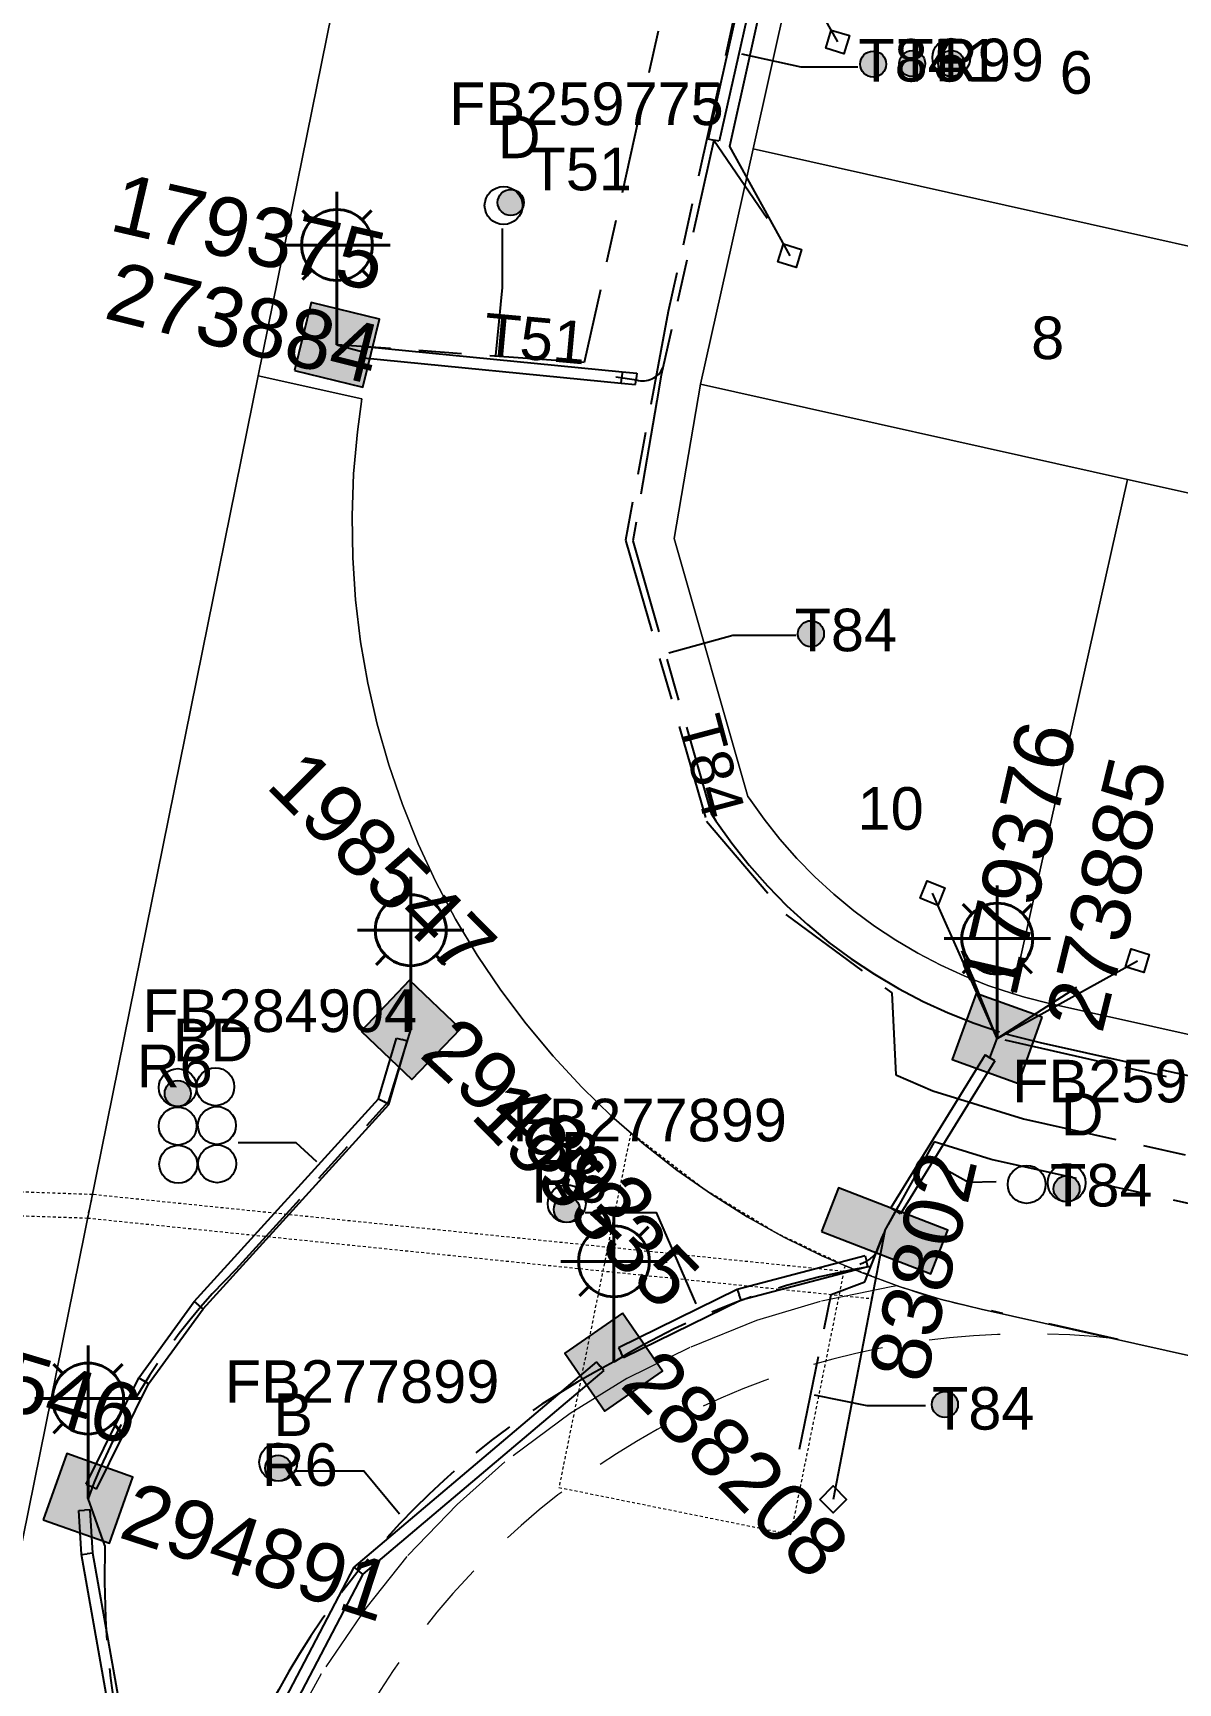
# Model space of a CAD drawing. Header units: metres. Extents: x 311347 to 316656, y 6252667 to 6255486.
# Drawn here: x 314543.3 to 314591.6, y 6254693.6 to 6254763.3 of the extents above; entities that cross this region are included whole.
import ezdxf
from ezdxf.enums import TextEntityAlignment as Align

# ---------------------------------------------------------------- set-up
doc = ezdxf.new("R2010")
doc.units = ezdxf.units.M
for name, pattern in [('Cable Exist UG', [8.2, 4, -1.2, 1.8, -1.2]), ('Dash', [5, 3, -2]), ('HIDDEN', [0.375, 0.25, -0.125]), ('HIDDEN2', [0.1875, 0.125, -0.0625])]:
    doc.linetypes.add(name, pattern=pattern)
doc.layers.get('0').update_dxf_attribs({"color": 6})
for name, color, linetype, lineweight in [('Cadastre Developer_SP_EXT', 9, 'Continuous', 5), ('Cadastre Land Parcels_SP_EXT', 9, 'Continuous', 5), ('Cadastre Other Property_SP_EXT', 9, 'HIDDEN', 5), ('Cadastre Roads_SP_EXT', 7, 'Continuous', 5)]:
    doc.layers.add(name, color=color, linetype=linetype, lineweight=lineweight)
for name, color, linetype in [('Duct_SP_EXT', 7, 'Continuous'), ('Equip_SP_SL_EXT', 7, 'Continuous'), ('Mains_LV_EXT', 7, 'Continuous'), ('Mains_LV_SL_EXT', 7, 'Continuous'), ('Mains_SL_EXT', 7, 'Continuous'), ('Services_SP_EXT', 7, 'Continuous'), ('SupportsUG_SP_LV_EXT', 7, 'Continuous'), ('SupportsUG_SP_LV_SL_EXT', 7, 'Continuous'), ('Trench_SP_EXT', 7, 'Continuous')]:
    doc.layers.add(name, color=color, linetype=linetype)
doc.styles.add('COLUMN_LABEL', font='arial.ttf')
doc.styles.add('iecARIAL', font='arial.ttf', dxfattribs={"height": 2})
doc.styles.add('POLE_LABEL', font='arial.ttf')
doc.styles.get("Standard").update_dxf_attribs({"font": 'arial.ttf'})

# ---------------------------------------------------------------- blocks, each defined once
blk = doc.blocks.new('COLUMN_EXT')
blk.add_hatch(color=256).paths.add_polyline_path([(-1.485, 1.485), (-1.485, -1.485), (1.485, -1.485), (1.485, 1.485)])
blk.add_lwpolyline([(-1.485, -1.485), (1.485, -1.485), (1.485, 1.485), (-1.485, 1.485)], close=True)
for tag, height, style, flags, p in [('ASSET_NUM', 2.5, 'COLUMN_LABEL', 8, (2, 2)), ('STRUCTURE_PLANT_NUMBER', 0.2, 'POLE_LABEL', 9, (1.813, 0.031)), ('STREET_CODE', 0.2, 'COLUMN_LABEL', 9, (1.813, -0.2))]:
    blk.add_attdef(tag, text='', height=height, dxfattribs=dict(style=style, flags=flags)).set_placement(p, align=Align.MIDDLE_LEFT)
at = {"flags": 9}
for tag, p in [('OWNED_BY', (1.813, -0.6)), ('STATE', (1.813, -0.8)), ('COLUMN_TYPE', (1.813, -0.4)), ('USAGE', (1.813, -1)), ('LEGEND', (1.813, -1.2)), ('LOCATION', (1.813, -1.4)), ('STREETNAME', (1.813, -1.6)), ('SUBURB', (1.813, -1.8)), ('NOTES', (1.813, -2))]:
    blk.add_attdef(tag, text='', height=0.2, dxfattribs=at).set_placement(p, align=Align.MIDDLE_LEFT)
at = {"flags": 1}
blk.add_attdef('Z', (1.813, -2.351), '', height=0.2, dxfattribs=at)
blk = doc.blocks.new('PILLAR_EXT')
blk.add_hatch(color=256).paths.add_polyline_path([(-2.475, 0.99), (-2.475, -0.99), (2.475, -0.99), (2.475, 0.99)])
blk.add_lwpolyline([(-2.475, -0.99), (2.475, -0.99), (2.475, 0.99), (-2.475, 0.99)], close=True)
at = {"style": 'iecARIAL', "flags": 8}
blk.add_attdef('ASSET_NUM', (1.5, 3.5), '', height=2.5, dxfattribs=at)
for tag, p, flags in [('OWNED_BY', (0, -0.2), 9), ('STATE', (0, -0.4), 9), ('SUPPORT_TYPE', (0, -0.6), 9), ('USAGE', (0, -0.8), 9), ('LEGEND', (0, -1), 9), ('LOCATION', (0, -1.2), 9), ('NOTES', (0, -1.4), 9), ('STREETNAME', (0, -1.8), 9), ('SUBURB', (0, -2), 1), ('PARENT', (0, -1.6), 9)]:
    blk.add_attdef(tag, p, '', height=0.2, dxfattribs=dict(flags=flags))
blk = doc.blocks.new('DUCT_EXT')
blk.add_circle((0, 0.8), 0.8)
at = {"flags": 1}
blk.add_attdef('Z', (0, 0), '', height=0.2, dxfattribs=at)
at = {"flags": 9}
for tag, p in [('DUCT_CODE', (0, 0)), ('XSECT_TYPE', (0, -0.2)), ('STATE', (0, -0.6)), ('FB_REFERENCE', (0, -0.4)), ('NOTES', (0, -0.8))]:
    blk.add_attdef(tag, text='', height=0.2, dxfattribs=at).set_placement(p, align=Align.MIDDLE_LEFT)
blk = doc.blocks.new('SL_LANTERN_EXT')
at = {"lineweight": 40}
for p, q in [((0, 1.968), (0, 6.468)), ((-1.459, 5.676), (-1.061, 5.278)), ((1.458, 5.676), (1.06, 5.278)), ((-2.25, 4.218), (2.25, 4.218)), ((-1.459, 2.759), (-1.061, 3.157)), ((1.458, 2.759), (1.06, 3.157)), ((0, 0), (0, 2.721))]:
    blk.add_line(p, q, dxfattribs=at)
blk.add_circle((0, 4.218), 1.5, dxfattribs=at)
at = {"style": 'iecARIAL', "flags": 8}
blk.add_attdef('ASSET_NUM', (1.5, 1.5), '', height=2.5, dxfattribs=at)
for tag, p, height, flags in [('CONSTRUCTED_VOLTAGE', (0.981, -0.653), 0.2, 9), ('CONTROL_TYPE', (0.981, -0.853), 0.2, 9), ('LANTERN_PURPOSE', (0.981, -1.053), 0.2, 9), ('LANTERN_TYPE', (0.981, -1.253), 0.2, 9), ('NO_PHASES', (0.981, -1.453), 0.2, 9), ('LNUMBER', (2.181, -3.253), 2.5, 8), ('OPERATING_VOLTAGE', (0.981, -1.653), 0.2, 9), ('ORIENTATION', (0.981, -1.853), 0.2, 9), ('OWNED_BY', (0.981, -2.053), 0.2, 9), ('STATE', (0.981, -2.253), 0.2, 9), ('CEXIST', (0.981, -2.653), 0.2, 9), ('CNEW', (0.981, -2.853), 0.2, 9), ('USAGE', (0.981, -2.453), 0.2, 9), ('CNUMBER', (0.981, -3.053), 0.2, 9), ('CREMOVE', (0.981, -3.253), 0.2, 9), ('CREPLACE', (0.981, -3.453), 0.2, 9), ('LKINGHEIGHT', (0.981, -3.653), 0.2, 9), ('LBRACKET', (0.981, -3.853), 0.2, 9), ('LBRACKETVOCAB', (0.981, -4.053), 0.2, 9), ('LCATEGORY', (0.981, -4.253), 0.2, 9), ('LCHARGE1', (0.981, -4.453), 0.2, 9), ('LCHARGE1PERCENT', (0.981, -4.653), 0.2, 9), ('LCHARGE2', (0.981, -4.853), 0.2, 9), ('LCHARGE2PERCENT', (0.981, -5.053), 0.2, 9), ('LCHARGE3', (0.981, -5.253), 0.2, 9), ('LCHARGE3PERCENT', (0.981, -5.453), 0.2, 9), ('LEXIST', (0.981, -5.653), 0.2, 9), ('LLAMP', (0.981, -5.853), 0.2, 9), ('LLAMPVOCAB', (0.981, -6.053), 0.2, 9), ('LMAST', (0.981, -6.253), 0.2, 9), ('LMASTVOCAB', (0.981, -6.453), 0.2, 9), ('LNEW', (0.981, -6.653), 0.2, 9), ('LANTNUMBER', (0.981, -6.853), 0.2, 9), ('LOUTREACH', (0.981, -7.253), 0.2, 9), ('LOUTREACHVOCAB', (0.981, -7.453), 0.2, 9), ('LRATECODE', (0.981, -7.653), 0.2, 9), ('LREMOVE', (0.981, -7.853), 0.2, 9), ('LREPLACE', (0.981, -8.053), 0.2, 9), ('LTYPE', (0.981, -8.253), 0.2, 9), ('LTYPEVOCAB', (0.981, -8.453), 0.2, 9), ('STREETNAME', (0.981, -9.253), 0.2, 9), ('LEGEND', (0.981, -8.653), 0.2, 9), ('LOCATION', (0.981, -8.853), 0.2, 9), ('NOTES', (0.981, -9.053), 0.2, 9), ('SUBURB', (0.981, -9.453), 0.2, 1)]:
    blk.add_attdef(tag, p, '', height=height, dxfattribs=dict(flags=flags))
blk = doc.blocks.new('CCP_EXT')
at = {"flags": 9}
for tag, p in [('USAGE', (0, -1.2)), ('LEGEND', (0, -1.4)), ('STATE', (0, -1.8)), ('LIFE_SUPPORT', (0, -1.6)), ('NOTES', (0, -2))]:
    blk.add_attdef(tag, text='', height=0.2, dxfattribs=at).set_placement(p, align=Align.MIDDLE_LEFT)
blk.add_wipeout([(0, 0.566), (0.566, 0), (0, -0.566), (-0.566, 0)])
blk.add_lwpolyline([(-0.566, 0), (0, 0.566), (0.566, 0), (0, -0.566), (-0.566, 0)])
at = {"flags": 1}
blk.add_attdef('Z', (0, 0), '', height=0.2, dxfattribs=at)
at = {"flags": 9}
for tag, p in [('CCP_TYPE', (0, 0)), ('OPERATING_VOLTAGE', (0, -0.6)), ('ORIENTATION', (0, -0.8)), ('CONSTRUCTED_VOLTAGE', (0, -0.2)), ('NO_PHASES', (0, -0.4)), ('OWNED_BY', (0, -1))]:
    blk.add_attdef(tag, text='', height=0.2, dxfattribs=at).set_placement(p, align=Align.MIDDLE_LEFT)
blk = doc.blocks.new('CABLE_LARGE_EXT')
h = blk.add_hatch(color=256)
edge = h.paths.add_edge_path()
edge.add_arc((0, 0.55), 0.55, 0, 360)
blk.add_circle((0, 0.55), 0.55)
at = {"flags": 1}
blk.add_attdef('Z', (0, 0), '', height=0.2, dxfattribs=at)
at = {"flags": 9}
for tag, p in [('COND_CODE', (0, 0)), ('XSECT_SIZE', (0, -0.6)), ('STATE', (0, -0.4)), ('FB_REFERENCE', (0, -0.2)), ('NOTES', (0, -0.8))]:
    blk.add_attdef(tag, text='', height=0.2, dxfattribs=at).set_placement(p, align=Align.MIDDLE_LEFT)

msp = doc.modelspace()

# ---------------------------------------------------------------- linework, layer by layer
at = {"layer": 'Cadastre Land Parcels_SP_EXT', "linetype": 'Continuous'}
for points in [[(314404.544, 6254868.215), (314314.167, 6254888.407), (314306.575, 6254854.768), (314284.177, 6254755.259), (314281.202, 6254742.04), (314264.221, 6254666.598), (314259.847, 6254647.168), (314256.123, 6254630.623), (314341.639, 6254611.54), (314323.417, 6254530.123), (314327.262, 6254529.27), (314381.415, 6254517.323), (314408.838, 6254511.058), (314450.723, 6254698.322), (314538.58, 6254678.716), (314552.777, 6254748.82), (314561.239, 6254790.598), (314565.058, 6254809.458), (314569.098, 6254829.406), (314567.541, 6254831.797), (314511.326, 6254844.357), (314419.663, 6254864.837), (314404.544, 6254868.215)], [(314597.381, 6254753.118), (314599.604, 6254763.065), (314575.911, 6254768.356), (314573.687, 6254758.41), (314597.381, 6254753.118)], [(314597.381, 6254753.118), (314573.687, 6254758.41), (314571.465, 6254748.465), (314589.507, 6254744.434), (314595.158, 6254743.172), (314597.381, 6254753.118)], [(314589.507, 6254744.434), (314571.465, 6254748.465), (314570.352, 6254741.934), (314573.474, 6254731.031), (314573.521, 6254730.96), (314574.151, 6254730.074), (314574.825, 6254729.223), (314575.544, 6254728.409), (314576.305, 6254727.632), (314577.105, 6254726.896), (314577.942, 6254726.204), (314578.814, 6254725.555), (314579.72, 6254724.955), (314580.655, 6254724.402), (314581.618, 6254723.899), (314582.606, 6254723.446), (314583.616, 6254723.046), (314584.646, 6254722.701), (314589.507, 6254744.434)], [(314595.158, 6254743.172), (314589.507, 6254744.434), (314584.646, 6254722.701), (314585.163, 6254722.548), (314586.218, 6254722.285), (314599.193, 6254719.385), (314604.065, 6254741.181), (314595.158, 6254743.172)]]:
    msp.add_lwpolyline(points, close=True, dxfattribs=at)
msp.add_lwpolyline([(314610.626, 6254703.251), (314583.327, 6254709.353), (314581.6, 6254709.786), (314579.899, 6254710.309), (314578.226, 6254710.921), (314576.588, 6254711.62), (314574.99, 6254712.403), (314573.434, 6254713.269), (314571.926, 6254714.215), (314570.469, 6254715.239), (314569.068, 6254716.338), (314567.726, 6254717.508), (314566.448, 6254718.747), (314565.236, 6254720.051), (314564.094, 6254721.417), (314563.024, 6254722.841), (314562.032, 6254724.319), (314561.117, 6254725.847), (314560.284, 6254727.42), (314559.535, 6254729.036), (314558.871, 6254730.687), (314558.294, 6254732.372), (314557.806, 6254734.085), (314557.409, 6254735.82), (314557.104, 6254737.574), (314556.89, 6254739.342), (314556.769, 6254741.117), (314556.741, 6254742.898), (314556.807, 6254744.677), (314556.965, 6254746.452), (314557.156, 6254747.841), (314552.777, 6254748.82), (314538.58, 6254678.716)], dxfattribs=at)
at = {"layer": 'Cadastre Other Property_SP_EXT', "linetype": 'HIDDEN2'}
for points in [[(314466.577, 6254694.772), (314467.62, 6254694.56), (314468.728, 6254696.257), (314506.908, 6254710.537), (314514.508, 6254713.737), (314532.628, 6254713.657), (314545.561, 6254713.212), (314545.775, 6254714.203), (314532.644, 6254714.666), (314514.309, 6254714.734), (314506.778, 6254711.566), (314468.062, 6254697.074), (314466.577, 6254694.772)], [(314545.775, 6254714.203), (314545.561, 6254713.212), (314578.695, 6254709.807), (314578.898, 6254710.686), (314577.586, 6254711.195), (314577.495, 6254710.956), (314545.775, 6254714.203)]]:
    msp.add_lwpolyline(points, close=True, dxfattribs=at)
at = {"layer": 'Duct_SP_EXT'}
for p, q in [((314574.018, 6254768.779), (314571.794, 6254758.833)), ((314574.486, 6254768.675), (314572.262, 6254758.729)), ((314571.794, 6254758.833), (314572.028, 6254758.781)), ((314572.262, 6254758.729), (314572.028, 6254758.781)), ((314557.279, 6254750.049), (314557.255, 6254749.811)), ((314557.279, 6254750.049), (314568.16, 6254748.983)), ((314557.232, 6254749.572), (314557.255, 6254749.811)), ((314557.232, 6254749.572), (314568.113, 6254748.505)), ((314568.113, 6254748.505), (314568.136, 6254748.744)), ((314568.113, 6254748.505), (314568.727, 6254748.445)), ((314568.16, 6254748.983), (314568.136, 6254748.744)), ((314568.16, 6254748.983), (314568.773, 6254748.922)), ((314568.727, 6254748.445), (314568.75, 6254748.684)), ((314568.773, 6254748.922), (314568.75, 6254748.684)), ((314557.864, 6254718.256), (314558.616, 6254720.82)), ((314558.294, 6254718.015), (314559.077, 6254720.685)), ((314558.616, 6254720.82), (314558.846, 6254720.753)), ((314559.077, 6254720.685), (314558.846, 6254720.753)), ((314583.491, 6254720.114), (314579.513, 6254713.64)), ((314583.9, 6254719.863), (314579.922, 6254713.389)), ((314583.491, 6254720.114), (314583.695, 6254719.988)), ((314583.9, 6254719.863), (314583.695, 6254719.988)), ((314550.072, 6254709.679), (314557.864, 6254718.256)), ((314550.445, 6254709.376), (314558.294, 6254718.015)), ((314557.864, 6254718.256), (314558.079, 6254718.135)), ((314558.294, 6254718.015), (314558.079, 6254718.135)), ((314579.513, 6254713.64), (314579.717, 6254713.515)), ((314579.922, 6254713.389), (314579.717, 6254713.515)), ((314578.419, 6254711.615), (314573.018, 6254710.191)), ((314578.419, 6254711.615), (314578.48, 6254711.383)), ((314578.541, 6254711.151), (314573.186, 6254709.739)), ((314578.541, 6254711.151), (314578.48, 6254711.383)), ((314573.018, 6254710.191), (314568.004, 6254707.73)), ((314573.018, 6254710.191), (314573.102, 6254709.965)), ((314547.733, 6254706.452), (314550.072, 6254709.679)), ((314550.072, 6254709.679), (314550.259, 6254709.528)), ((314550.445, 6254709.376), (314550.259, 6254709.528)), ((314573.186, 6254709.739), (314568.215, 6254707.299)), ((314573.186, 6254709.739), (314573.102, 6254709.965)), ((314548.145, 6254706.202), (314550.445, 6254709.376)), ((314568.004, 6254707.73), (314568.109, 6254707.515)), ((314568.215, 6254707.299), (314568.109, 6254707.515)), ((314567.066, 6254707.129), (314556.822, 6254698.456)), ((314567.376, 6254706.762), (314557.204, 6254698.15)), ((314567.066, 6254707.129), (314567.221, 6254706.946)), ((314567.376, 6254706.762), (314567.221, 6254706.946)), ((314545.509, 6254701.968), (314547.733, 6254706.452)), ((314545.939, 6254701.755), (314548.145, 6254706.202)), ((314547.733, 6254706.452), (314547.939, 6254706.327)), ((314548.145, 6254706.202), (314547.939, 6254706.327)), ((314545.509, 6254701.968), (314545.724, 6254701.861)), ((314545.939, 6254701.755), (314545.724, 6254701.861)), ((314545.195, 6254700.853), (314545.434, 6254700.867)), ((314545.305, 6254698.982), (314545.195, 6254700.853)), ((314545.674, 6254700.881), (314545.434, 6254700.867)), ((314545.783, 6254699.039), (314545.674, 6254700.881)), ((314545.305, 6254698.982), (314545.544, 6254699.01)), ((314546.693, 6254691.218), (314545.305, 6254698.982)), ((314545.783, 6254699.039), (314545.544, 6254699.01)), ((314547.172, 6254691.268), (314545.783, 6254699.039)), ((314556.822, 6254698.456), (314550.589, 6254686.568)), ((314556.822, 6254698.456), (314557.013, 6254698.303)), ((314557.204, 6254698.15), (314557.013, 6254698.303)), ((314557.204, 6254698.15), (314551.014, 6254686.346))]:
    msp.add_line(p, q, dxfattribs=at)
for points in [[(314563.092, 6254755.035), (314563.092, 6254752.554), (314562.797, 6254749.673)], [(314575.509, 6254737.83), (314572.833, 6254737.83), (314570.13, 6254737.086)], [(314551.922, 6254716.411), (314554.37, 6254716.411), (314555.235, 6254715.595)], [(314583.959, 6254714.745), (314582.786, 6254714.719), (314581.386, 6254715.509)], [(314566.59, 6254713.451), (314569.6, 6254713.451), (314571.263, 6254709.58)], [(314580.976, 6254705.267), (314578.513, 6254705.267), (314576.286, 6254705.725)], [(314554.282, 6254702.528), (314557.236, 6254702.528), (314558.744, 6254700.705)]]:
    msp.add_lwpolyline(points, dxfattribs=at)
at = {"layer": 'Mains_LV_EXT', "linetype": 'Cable Exist UG'}
for points in [[(314573.959, 6254768.791), (314570.809, 6254768.458), (314566.548, 6254749.379), (314556.105, 6254750.125)], [(314612.235, 6254714.42), (314584.008, 6254720.804)], [(314611.901, 6254710.51), (314611.365, 6254709.538), (314583.75, 6254715.682), (314581.342, 6254716.431), (314579.25, 6254712.676)]]:
    msp.add_lwpolyline(points, dxfattribs=at)
at = {"layer": 'Mains_LV_SL_EXT', "linetype": 'Cable Exist UG'}
for points in [[(314579.25, 6254712.676), (314578.658, 6254711.159), (314578.658, 6254711.159, 0.097017), (314567.798, 6254707.12)], [(314567.805, 6254707.126, 0.20761), (314550.666, 6254685.984), (314550.666, 6254685.984, 0.00071), (314550.627, 6254685.926)]]:
    msp.add_lwpolyline(points, format="xyb", dxfattribs=at)
at = {"layer": 'Mains_SL_EXT', "linetype": 'Cable Exist UG'}
for points in [[(314545.584, 6254701.362, -0.108572), (314551.842, 6254711.055), (314551.842, 6254711.055), (314558.297, 6254718.145), (314559.222, 6254721.161)], [(314555.526, 6254646.364, 0.191721), (314549.646, 6254656.507), (314549.646, 6254656.507, -0.340046), (314545.661, 6254678.601), (314545.661, 6254678.601, 0.113952), (314546.933, 6254691.237), (314546.933, 6254691.237, -0.056019), (314546.301, 6254699.365), (314546.301, 6254699.365), (314545.584, 6254701.362)]]:
    msp.add_lwpolyline(points, format="xyb", dxfattribs=at)
at = {"layer": 'Trench_SP_EXT', "linetype": 'Cable Exist UG'}
for points in [[(314572.028, 6254758.781), (314574.497, 6254755.155)], [(314556.105, 6254750.125), (314557.255, 6254749.811)], [(314584.008, 6254720.804), (314582.278, 6254725.076)], [(314584.008, 6254720.804), (314587.938, 6254723.342)], [(314583.695, 6254719.988), (314584.008, 6254720.804)], [(314584.317, 6254721.007), (314584.752, 6254720.898), (314585.827, 6254720.63), (314598.822, 6254717.726), (314599.98, 6254717.467), (314599.98, 6254717.467), (314612.301, 6254714.712)], [(314579.25, 6254712.676), (314579.831, 6254713.719)], [(314575.645, 6254703.437), (314576.992, 6254709.982), (314578.406, 6254710.515), (314578.829, 6254711.597), (314579.141, 6254712.396)]]:
    msp.add_lwpolyline(points, dxfattribs=at)
for points in [[(314567.892, 6254748.768), (314568.761, 6254748.642), (314568.761, 6254748.642, 0.381104), (314569.877, 6254749.154)], [(314579.193, 6254712.531), (314578.887, 6254711.747), (314578.887, 6254711.747, -0.172268), (314578.2, 6254711.268)]]:
    msp.add_lwpolyline(points, format="xyb", dxfattribs=at)

# ---------------------------------------------------------------- block references
at = {"layer": 'Duct_SP_EXT'}
for name, p in [('CABLE_LARGE_EXT', (314580.415, 6254761.461)), ('DUCT_EXT', (314582.065, 6254761.468)), ('CABLE_LARGE_EXT', (314582.065, 6254761.468)), ('DUCT_EXT', (314563.145, 6254755.214)), ('CABLE_LARGE_EXT', (314563.445, 6254755.594)), ('CABLE_LARGE_EXT', (314576.134, 6254737.362)), ('DUCT_EXT', (314549.374, 6254717.926)), ('DUCT_EXT', (314550.966, 6254717.961)), ('CABLE_LARGE_EXT', (314549.374, 6254717.926)), ('DUCT_EXT', (314549.374, 6254716.298)), ('DUCT_EXT', (314551.031, 6254716.325)), ('DUCT_EXT', (314549.396, 6254714.685)), ('DUCT_EXT', (314551.042, 6254714.705)), ('DUCT_EXT', (314585.25, 6254713.832)), ('DUCT_EXT', (314586.939, 6254713.901)), ('CABLE_LARGE_EXT', (314586.939, 6254713.901)), ('DUCT_EXT', (314565.815, 6254713.021)), ('CABLE_LARGE_EXT', (314565.815, 6254713.021)), ('CABLE_LARGE_EXT', (314581.796, 6254704.781)), ('DUCT_EXT', (314553.622, 6254702.088)), ('CABLE_LARGE_EXT', (314553.622, 6254702.088))]:
    msp.add_blockref(name, p, dxfattribs=at)
at = {"layer": 'Equip_SP_SL_EXT'}
ref = msp.add_blockref('SL_LANTERN_EXT', (314556.105, 6254750.125), dxfattribs=at)
ref.add_attrib('ASSET_NUM', '179375', dxfattribs={"layer": '0', "height": 2.5, "rotation": 346.97346, "style": 'iecARIAL'}).set_placement((314557.605, 6254751.625), align=Align.BOTTOM_RIGHT)
ref = msp.add_blockref('SL_LANTERN_EXT', (314584.008, 6254720.804), dxfattribs=at)
ref.add_attrib('ASSET_NUM', '179376', dxfattribs={"layer": '0', "height": 2.5, "rotation": 77.0477, "style": 'iecARIAL'}).set_placement((314585.508, 6254722.304), align=Align.BOTTOM_LEFT)
ref = msp.add_blockref('SL_LANTERN_EXT', (314559.222, 6254721.161), dxfattribs=at)
ref.add_attrib('ASSET_NUM', '198547', dxfattribs={"layer": '0', "height": 2.5, "rotation": 314.79089, "style": 'iecARIAL'}).set_placement((314560.722, 6254722.661), align=Align.BOTTOM_RIGHT)
ref = msp.add_blockref('SL_LANTERN_EXT', (314567.811, 6254707.162), dxfattribs=at)
ref.add_attrib('ASSET_NUM', '195335', dxfattribs={"layer": '0', "height": 2.5, "rotation": 314.46994, "style": 'iecARIAL'}).set_placement((314569.311, 6254708.662), align=Align.BOTTOM_RIGHT)
ref = msp.add_blockref('SL_LANTERN_EXT', (314545.584, 6254701.362), dxfattribs=at)
ref.add_attrib('ASSET_NUM', '198546', dxfattribs={"layer": '0', "height": 2.5, "rotation": 343.32682, "style": 'iecARIAL'}).set_placement((314547.084, 6254702.862), align=Align.BOTTOM_RIGHT)
at = {"layer": 'SupportsUG_SP_LV_EXT'}
ref = msp.add_blockref('PILLAR_EXT', (314579.25, 6254712.676), dxfattribs=dict(at, rotation=338.7807627052389))
ref.add_attrib('ASSET_NUM', '83802', dxfattribs={"layer": '0', "height": 2.5, "rotation": 76.77399, "style": 'iecARIAL'}).set_placement((314580.75, 6254716.176), align=Align.TOP_RIGHT)
at = {"layer": 'SupportsUG_SP_LV_SL_EXT'}
ref = msp.add_blockref('COLUMN_EXT', (314556.105, 6254750.125), dxfattribs=dict(at, rotation=346.2817806460009))
ref.add_attrib('ASSET_NUM', '273884', dxfattribs={"layer": '0', "height": 2.5, "rotation": 346.00457, "style": 'COLUMN_LABEL'}).set_placement((314558.105, 6254750.875), align=Align.TOP_RIGHT)
ref = msp.add_blockref('COLUMN_EXT', (314584.008, 6254720.804), dxfattribs=dict(at, rotation=160.2186204603767))
ref.add_attrib('ASSET_NUM', '273885', dxfattribs={"layer": '0', "height": 2.5, "rotation": 76.20051, "style": 'COLUMN_LABEL'}).set_placement((314586.008, 6254721.554), align=Align.TOP_LEFT)
ref = msp.add_blockref('COLUMN_EXT', (314559.222, 6254721.161), dxfattribs=dict(at, rotation=316.3019526575222))
ref.add_attrib('ASSET_NUM', '294892', dxfattribs={"layer": '0', "height": 2.5, "rotation": 317.29266, "style": 'COLUMN_LABEL'}).set_placement((314561.222, 6254721.911), align=Align.TOP_LEFT)
ref = msp.add_blockref('COLUMN_EXT', (314567.798, 6254707.12), dxfattribs=dict(at, rotation=214.6951535281958))
ref.add_attrib('ASSET_NUM', '288208', dxfattribs={"layer": '0', "height": 2.5, "rotation": 314.4167, "style": 'COLUMN_LABEL'}).set_placement((314569.798, 6254707.87), align=Align.TOP_LEFT)
ref = msp.add_blockref('COLUMN_EXT', (314545.584, 6254701.362), dxfattribs=dict(at, rotation=340.4273936444127))
ref.add_attrib('ASSET_NUM', '294891', dxfattribs={"layer": '0', "height": 2.5, "rotation": 341.95988, "style": 'COLUMN_LABEL'}).set_placement((314547.584, 6254702.112), align=Align.TOP_LEFT)

# ---------------------------------------------------------------- texts
at = {"layer": 'Cadastre Land Parcels_SP_EXT'}
for s, p in [('6', (314586.646, 6254760.737)), ('8', (314585.44, 6254749.52)), ('10', (314578.104, 6254729.626))]:
    msp.add_text(s, height=1.8, dxfattribs=at).set_placement(p)
at = {"layer": 'Duct_SP_EXT'}
for s, p in [('T51', (314579.781, 6254761.251)), ('R99', (314581.365, 6254761.268)), ('FB259775', (314560.845, 6254759.414)), ('D', (314562.895, 6254758.014)), ('T51', (314564.24, 6254756.655)), ('T84', (314575.441, 6254737.17)), ('FB284904', (314547.887, 6254721.075)), ('B', (314549.162, 6254719.837)), ('D', (314550.754, 6254719.837)), ('R6', (314547.64, 6254718.74)), ('FB259775', (314584.639, 6254718.101)), ('D', (314586.689, 6254716.701)), ('FB277899', (314563.515, 6254716.454)), ('B', (314565.565, 6254715.054)), ('R6', (314564.327, 6254713.863)), ('T84', (314586.239, 6254713.701)), ('FB277899', (314551.364, 6254705.4)), ('T84', (314581.25, 6254704.265)), ('B', (314553.414, 6254704)), ('R6', (314552.922, 6254701.888))]:
    msp.add_text(s, height=1.8, dxfattribs=at).set_placement(p)
at = {"layer": 'Mains_LV_EXT'}
for s, rotation, p in [('T51', 354.79883, (314562.243, 6254749.686)), ('T84', 284.89938, (314570.516, 6254734.173))]:
    msp.add_text(s, height=1.8, rotation=rotation, dxfattribs=at).set_placement(p)

# ---------------------------------------------------------------- next in the draw order: block references
at = {"layer": 'Services_SP_EXT'}
for p, rotation in [((314577.26, 6254762.93), 298.255057694636), ((314575.241, 6254753.89), 297.7729637301582), ((314581.271, 6254726.949), 112.7965407796701), ((314589.934, 6254724.091), 27.91623174672729)]:
    msp.add_blockref('CCP_EXT', p, dxfattribs=dict(at, rotation=rotation))
msp.add_blockref('CCP_EXT', (314577.076, 6254701.319), dxfattribs=at)

# ---------------------------------------------------------------- next in the draw order: linework, layer by layer
at = {"layer": 'Cadastre Developer_SP_EXT', "linetype": 'Dash'}
msp.add_lwpolyline([(314554.398, 6254666.11, -0.544283), (314589.116, 6254708.094), (314589.116, 6254708.094), (314583.767, 6254709.298), (314583.767, 6254709.298, -0.040326), (314579.784, 6254710.352), (314579.784, 6254710.352), (314579.518, 6254710.305), (314576.518, 6254709.684), (314573.838, 6254708.885), (314571.019, 6254707.744), (314568.358, 6254706.426), (314565.959, 6254704.944), (314563.199, 6254702.905), (314561.179, 6254701.105), (314559.058, 6254698.905), (314557.319, 6254696.725), (314555.438, 6254693.946), (314554.118, 6254691.545)], format="xyb", dxfattribs=at)
at = {"layer": 'Cadastre Other Property_SP_EXT', "linetype": 'HIDDEN2'}
msp.add_lwpolyline([(314565.485, 6254701.824), (314575.286, 6254699.839), (314577.586, 6254711.194), (314574.697, 6254712.566), (314571.584, 6254714.455), (314568.521, 6254716.815), (314565.485, 6254701.824)], close=True, dxfattribs=at)
at = {"layer": 'Cadastre Roads_SP_EXT', "linetype": 'Continuous'}
for points in [[(314561.239, 6254790.598), (314552.777, 6254748.82), (314557.156, 6254747.841), (314556.965, 6254746.452), (314556.807, 6254744.677), (314556.741, 6254742.898), (314556.769, 6254741.117), (314556.89, 6254739.342), (314557.104, 6254737.574), (314557.409, 6254735.82), (314557.806, 6254734.085), (314558.294, 6254732.372), (314558.871, 6254730.687), (314559.535, 6254729.036), (314560.284, 6254727.42), (314561.117, 6254725.847), (314562.032, 6254724.319), (314563.024, 6254722.841), (314564.094, 6254721.417), (314565.236, 6254720.051), (314566.448, 6254718.747), (314567.726, 6254717.508), (314569.068, 6254716.338), (314570.469, 6254715.239), (314571.926, 6254714.215), (314573.434, 6254713.269), (314574.99, 6254712.403), (314576.588, 6254711.62), (314578.226, 6254710.921), (314579.899, 6254710.309), (314581.6, 6254709.786), (314583.327, 6254709.353), (314610.626, 6254703.251)], [(314599.193, 6254719.385), (314586.218, 6254722.285), (314585.163, 6254722.548), (314584.646, 6254722.701), (314583.616, 6254723.046), (314582.606, 6254723.446), (314581.618, 6254723.899), (314580.655, 6254724.402), (314579.72, 6254724.955), (314578.814, 6254725.555), (314577.942, 6254726.204), (314577.105, 6254726.896), (314576.305, 6254727.632), (314575.544, 6254728.409), (314574.825, 6254729.223), (314574.151, 6254730.074), (314573.521, 6254730.96), (314573.474, 6254731.031), (314570.352, 6254741.934), (314571.465, 6254748.465), (314573.687, 6254758.41), (314575.911, 6254768.356)]]:
    msp.add_lwpolyline(points, dxfattribs=at)
at = {"layer": 'Duct_SP_EXT'}
msp.add_lwpolyline([(314578.115, 6254761.862), (314575.725, 6254761.862), (314573.208, 6254762.418)], dxfattribs=at)
at = {"layer": 'Mains_LV_EXT', "linetype": 'Cable Exist UG'}
msp.add_lwpolyline([(314574.043, 6254769.167), (314570.102, 6254751.528), (314568.302, 6254741.869), (314571.72, 6254729.982), (314575.08, 6254726.043), (314579.554, 6254722.729), (314579.718, 6254719.265), (314581.289, 6254718.587), (314585.12, 6254717.405), (314610.473, 6254711.739), (314612.235, 6254714.42)], dxfattribs=at)
at = {"layer": 'Services_SP_EXT'}
for points in [[(314573.959, 6254768.791), (314574.357, 6254765.992), (314572.687, 6254758.515), (314575.241, 6254753.89)], [(314573.959, 6254768.791), (314577.26, 6254762.93)], [(314584.008, 6254720.804), (314581.271, 6254726.949)], [(314584.008, 6254720.804), (314589.934, 6254724.091)], [(314579.25, 6254712.676), (314577.076, 6254701.319)]]:
    msp.add_lwpolyline(points, dxfattribs=at)
at = {"layer": 'Trench_SP_EXT', "linetype": 'Cable Exist UG'}
msp.add_lwpolyline([(314572.028, 6254758.781), (314569.806, 6254748.836), (314569.62, 6254747.756), (314569.62, 6254747.756), (314568.611, 6254741.838), (314571.912, 6254730.311), (314572.119, 6254729.998), (314572.791, 6254729.053), (314573.521, 6254728.132), (314574.299, 6254727.251), (314575.121, 6254726.411), (314575.987, 6254725.614), (314576.892, 6254724.866), (314577.836, 6254724.163), (314578.817, 6254723.514), (314579.828, 6254722.916), (314580.87, 6254722.372), (314581.938, 6254721.882), (314583.033, 6254721.448), (314584.106, 6254721.089)], dxfattribs=at)

# ---------------------------------------------------------------- next in the draw order: block references
at = {"layer": 'Duct_SP_EXT'}
msp.add_blockref('CABLE_LARGE_EXT', (314578.765, 6254761.442), dxfattribs=at)

# ---------------------------------------------------------------- next in the draw order: texts
msp.add_text('T84', height=1.8, dxfattribs=at).set_placement((314578.133, 6254761.251))

doc.saveas('drawing.dxf')
